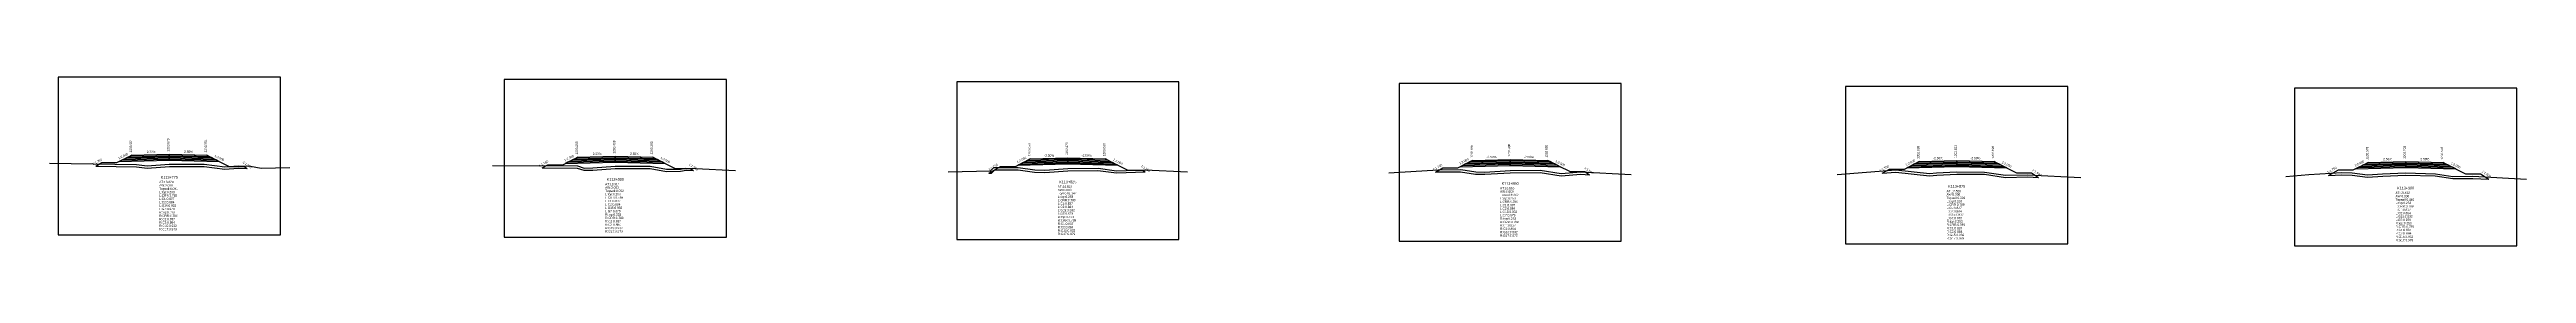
# Model space of a CAD drawing. Extents: x -7 to 78429, y 1189 to 1262.
# Drawn here: x 66767 to 67098.1, y 1191.5 to 1213.9 of the extents above; entities that cross this region are included whole.
import ezdxf
from ezdxf.enums import TextEntityAlignment as Align

# ---------------------------------------------------------------- set-up
doc = ezdxf.new("R2010")
doc.units = 0

msp = doc.modelspace()

# ---------------------------------------------------------------- linework, layer by layer
at = {"layer": 'A4_BORDER', "color": 7}
for points in [[(66768.148, 1192.929), (66797.848, 1192.929), (66797.848, 1213.929), (66768.148, 1213.929), (66768.148, 1192.929)], [(66827.767, 1192.64), (66857.467, 1192.64), (66857.467, 1213.64), (66827.767, 1213.64), (66827.767, 1192.64)], [(66888.264, 1192.309), (66917.964, 1192.309), (66917.964, 1213.309), (66888.264, 1213.309), (66888.264, 1192.309)], [(66947.395, 1192.096), (66977.095, 1192.096), (66977.095, 1213.096), (66947.395, 1213.096), (66947.395, 1192.096)], [(67007.088, 1191.717), (67036.788, 1191.717), (67036.788, 1212.717), (67007.088, 1212.717), (67007.088, 1191.717)], [(67067.109, 1191.482), (67096.809, 1191.482), (67096.809, 1212.482), (67067.109, 1212.482), (67067.109, 1191.482)]]:
    msp.add_lwpolyline(points, dxfattribs=at)
at = {"layer": 'CLEAR_GROUND', "color": 8}
for points in [[(66773.155, 1202.073), (66778.603, 1201.99), (66780.028, 1201.812), (66783.011, 1202.06), (66787.657, 1202.032), (66790.419, 1201.684), (66792.212, 1201.813), (66793.41, 1201.779)], [(66832.855, 1201.848), (66837.535, 1201.825), (66838.412, 1201.537), (66839.634, 1201.551), (66842.617, 1201.78), (66847.273, 1201.769), (66849.448, 1201.373), (66851.346, 1201.396), (66852.074, 1201.535), (66853.056, 1201.49)], [(66892.555, 1201.159), (66892.898, 1201.167), (66893.338, 1201.616), (66896.456, 1201.588), (66898.664, 1201.276), (66900.043, 1201.23), (66903.12, 1201.455), (66907.145, 1201.495), (66909.625, 1201.176), (66913.456, 1201.314), (66913.469, 1201.313)], [(66952.255, 1201.289), (66952.632, 1201.312), (66955.608, 1201.321), (66957.61, 1201.033), (66958.844, 1201.001), (66962.239, 1201.201), (66966.242, 1201.234), (66969.074, 1200.806), (66971.698, 1201.007), (66972.858, 1200.946)], [(67011.955, 1201.136), (67013.818, 1201.286), (67018.292, 1200.796), (67019.272, 1200.897), (67021.934, 1201.018), (67025.652, 1201.005), (67028.465, 1200.582), (67031.431, 1200.646), (67032.885, 1200.567)], [(67071.655, 1200.833), (67073.412, 1200.933), (67074.786, 1200.894), (67076.855, 1200.614), (67078.885, 1200.749), (67081.947, 1200.879), (67085.916, 1200.782), (67088.253, 1200.418), (67090.939, 1200.451), (67093.078, 1200.332)]]:
    msp.add_lwpolyline(points, dxfattribs=at)
at = {"layer": 'DESIGN_ROAD_TRIMMED', "color": 1}
for points in [[(66773.155, 1202.073), (66773.998, 1202.554), (66775.998, 1202.554), (66777.998, 1203.554), (66777.998, 1203.554), (66777.892, 1203.501), (66777.892, 1203.501), (66777.577, 1203.343), (66777.577, 1203.343), (66777.261, 1203.186), (66777.261, 1203.186), (66776.945, 1203.028), (66776.945, 1203.028), (66776.629, 1202.87), (66776.629, 1202.87), (66776.313, 1202.712), (66782.998, 1202.879), (66782.998, 1203.029), (66782.998, 1203.029), (66782.998, 1203.179), (66782.998, 1203.179), (66782.998, 1203.329), (66782.998, 1203.329), (66782.998, 1203.479), (66782.998, 1203.479), (66782.998, 1203.629), (66782.998, 1203.629), (66782.998, 1203.679), (66782.998, 1203.679), (66782.998, 1203.679), (66782.998, 1203.679), (66782.998, 1203.679), (66782.998, 1203.629), (66782.998, 1203.629), (66782.998, 1203.479), (66782.998, 1203.479), (66782.998, 1203.329), (66782.998, 1203.329), (66782.998, 1203.179), (66782.998, 1203.179), (66782.998, 1203.029), (66782.998, 1203.029), (66782.998, 1202.879), (66789.682, 1202.712), (66789.366, 1202.87), (66789.366, 1202.87), (66789.05, 1203.028), (66789.05, 1203.028), (66788.734, 1203.186), (66788.734, 1203.186), (66788.419, 1203.343), (66788.419, 1203.343), (66788.103, 1203.501), (66788.103, 1203.501), (66787.998, 1203.554), (66787.998, 1203.554), (66790.998, 1202.054), (66792.998, 1202.054), (66793.41, 1201.779)], [(66832.855, 1201.848), (66833.617, 1202.283), (66835.617, 1202.283), (66837.617, 1203.283), (66837.617, 1203.283), (66837.511, 1203.23), (66837.511, 1203.23), (66837.196, 1203.072), (66837.196, 1203.072), (66836.88, 1202.915), (66836.88, 1202.915), (66836.564, 1202.757), (66836.564, 1202.757), (66836.248, 1202.599), (66836.248, 1202.599), (66835.932, 1202.441), (66842.617, 1202.608), (66842.617, 1202.758), (66842.617, 1202.758), (66842.617, 1202.908), (66842.617, 1202.908), (66842.617, 1203.058), (66842.617, 1203.058), (66842.617, 1203.208), (66842.617, 1203.208), (66842.617, 1203.358), (66842.617, 1203.358), (66842.617, 1203.408), (66842.617, 1203.408), (66842.617, 1203.408), (66842.617, 1203.408), (66842.617, 1203.408), (66842.617, 1203.358), (66842.617, 1203.358), (66842.617, 1203.208), (66842.617, 1203.208), (66842.617, 1203.058), (66842.617, 1203.058), (66842.617, 1202.908), (66842.617, 1202.908), (66842.617, 1202.758), (66842.617, 1202.758), (66842.617, 1202.608), (66849.301, 1202.441), (66848.985, 1202.599), (66848.985, 1202.599), (66848.669, 1202.757), (66848.669, 1202.757), (66848.354, 1202.915), (66848.354, 1202.915), (66848.038, 1203.072), (66848.038, 1203.072), (66847.722, 1203.23), (66847.722, 1203.23), (66847.617, 1203.283), (66847.617, 1203.283), (66850.617, 1201.783), (66852.617, 1201.783), (66853.056, 1201.49)], [(66892.555, 1201.159), (66894.114, 1202.05), (66896.114, 1202.05), (66898.114, 1203.05), (66898.114, 1203.05), (66898.008, 1202.997), (66898.008, 1202.997), (66897.693, 1202.839), (66897.693, 1202.839), (66897.377, 1202.682), (66897.377, 1202.682), (66897.061, 1202.524), (66897.061, 1202.524), (66896.745, 1202.366), (66896.745, 1202.366), (66896.429, 1202.208), (66903.114, 1202.375), (66903.114, 1202.525), (66903.114, 1202.525), (66903.114, 1202.675), (66903.114, 1202.675), (66903.114, 1202.825), (66903.114, 1202.825), (66903.114, 1202.975), (66903.114, 1202.975), (66903.114, 1203.125), (66903.114, 1203.125), (66903.114, 1203.175), (66903.114, 1203.175), (66903.114, 1203.175), (66903.114, 1203.175), (66903.114, 1203.175), (66903.114, 1203.125), (66903.114, 1203.125), (66903.114, 1202.975), (66903.114, 1202.975), (66903.114, 1202.825), (66903.114, 1202.825), (66903.114, 1202.675), (66903.114, 1202.675), (66903.114, 1202.525), (66903.114, 1202.525), (66903.114, 1202.375), (66909.798, 1202.208), (66909.482, 1202.366), (66909.482, 1202.366), (66909.166, 1202.524), (66909.166, 1202.524), (66908.85, 1202.682), (66908.85, 1202.682), (66908.535, 1202.839), (66908.535, 1202.839), (66908.219, 1202.997), (66908.219, 1202.997), (66908.114, 1203.05), (66908.114, 1203.05), (66911.114, 1201.55), (66913.114, 1201.55), (66913.469, 1201.313)], [(66952.255, 1201.289), (66953.245, 1201.855), (66955.245, 1201.855), (66957.245, 1202.855), (66957.245, 1202.855), (66957.14, 1202.802), (66957.14, 1202.802), (66956.824, 1202.644), (66956.824, 1202.644), (66956.509, 1202.487), (66956.509, 1202.487), (66956.193, 1202.329), (66956.193, 1202.329), (66955.877, 1202.171), (66955.877, 1202.171), (66955.561, 1202.013), (66962.245, 1202.18), (66962.245, 1202.33), (66962.245, 1202.33), (66962.245, 1202.48), (66962.245, 1202.48), (66962.245, 1202.63), (66962.245, 1202.63), (66962.245, 1202.78), (66962.245, 1202.78), (66962.245, 1202.93), (66962.245, 1202.93), (66962.245, 1202.98), (66962.245, 1202.98), (66962.245, 1202.98), (66962.245, 1202.98), (66962.245, 1202.98), (66962.245, 1202.93), (66962.245, 1202.93), (66962.245, 1202.78), (66962.245, 1202.78), (66962.245, 1202.63), (66962.245, 1202.63), (66962.245, 1202.48), (66962.245, 1202.48), (66962.245, 1202.33), (66962.245, 1202.33), (66962.245, 1202.18), (66968.93, 1202.013), (66968.614, 1202.171), (66968.614, 1202.171), (66968.298, 1202.329), (66968.298, 1202.329), (66967.982, 1202.487), (66967.982, 1202.487), (66967.666, 1202.644), (66967.666, 1202.644), (66967.351, 1202.802), (66967.351, 1202.802), (66967.245, 1202.855), (66967.245, 1202.855), (66970.245, 1201.355), (66972.245, 1201.355), (66972.858, 1200.946)], [(67011.955, 1201.136), (67012.938, 1201.698), (67014.938, 1201.698), (67016.938, 1202.698), (67016.938, 1202.698), (67016.833, 1202.645), (67016.833, 1202.645), (67016.517, 1202.487), (67016.517, 1202.487), (67016.201, 1202.33), (67016.201, 1202.33), (67015.886, 1202.172), (67015.886, 1202.172), (67015.57, 1202.014), (67015.57, 1202.014), (67015.254, 1201.856), (67021.938, 1202.023), (67021.938, 1202.173), (67021.938, 1202.173), (67021.938, 1202.323), (67021.938, 1202.323), (67021.938, 1202.473), (67021.938, 1202.473), (67021.938, 1202.623), (67021.938, 1202.623), (67021.938, 1202.773), (67021.938, 1202.773), (67021.938, 1202.823), (67021.938, 1202.823), (67021.938, 1202.823), (67021.938, 1202.823), (67021.938, 1202.823), (67021.938, 1202.773), (67021.938, 1202.773), (67021.938, 1202.623), (67021.938, 1202.623), (67021.938, 1202.473), (67021.938, 1202.473), (67021.938, 1202.323), (67021.938, 1202.323), (67021.938, 1202.173), (67021.938, 1202.173), (67021.938, 1202.023), (67028.623, 1201.856), (67028.307, 1202.014), (67028.307, 1202.014), (67027.991, 1202.172), (67027.991, 1202.172), (67027.675, 1202.33), (67027.675, 1202.33), (67027.359, 1202.487), (67027.359, 1202.487), (67027.044, 1202.645), (67027.044, 1202.645), (67026.938, 1202.698), (67026.938, 1202.698), (67029.938, 1201.198), (67031.938, 1201.198), (67032.885, 1200.567)], [(67071.655, 1200.833), (67072.959, 1201.578), (67074.959, 1201.578), (67076.959, 1202.578), (67076.959, 1202.578), (67076.853, 1202.525), (67076.853, 1202.525), (67076.538, 1202.367), (67076.538, 1202.367), (67076.222, 1202.21), (67076.222, 1202.21), (67075.906, 1202.052), (67075.906, 1202.052), (67075.59, 1201.894), (67075.59, 1201.894), (67075.274, 1201.736), (67081.959, 1201.903), (67081.959, 1202.053), (67081.959, 1202.053), (67081.959, 1202.203), (67081.959, 1202.203), (67081.959, 1202.353), (67081.959, 1202.353), (67081.959, 1202.503), (67081.959, 1202.503), (67081.959, 1202.653), (67081.959, 1202.653), (67081.959, 1202.703), (67081.959, 1202.703), (67081.959, 1202.703), (67081.959, 1202.703), (67081.959, 1202.703), (67081.959, 1202.653), (67081.959, 1202.653), (67081.959, 1202.503), (67081.959, 1202.503), (67081.959, 1202.353), (67081.959, 1202.353), (67081.959, 1202.203), (67081.959, 1202.203), (67081.959, 1202.053), (67081.959, 1202.053), (67081.959, 1201.903), (67088.643, 1201.736), (67088.327, 1201.894), (67088.327, 1201.894), (67088.011, 1202.052), (67088.011, 1202.052), (67087.696, 1202.21), (67087.696, 1202.21), (67087.38, 1202.367), (67087.38, 1202.367), (67087.064, 1202.525), (67087.064, 1202.525), (67086.959, 1202.578), (67086.959, 1202.578), (67089.959, 1201.078), (67091.959, 1201.078), (67093.078, 1200.332)]]:
    msp.add_lwpolyline(points, dxfattribs=at)
at = {"layer": 'FINISHED_ROAD', "color": 2}
for points in [[(66773.998, 1202.554), (66775.998, 1202.554), (66777.998, 1203.554), (66777.998, 1203.554), (66782.998, 1203.679), (66787.998, 1203.554), (66787.998, 1203.554), (66790.998, 1202.054), (66792.998, 1202.054)], [(66833.617, 1202.283), (66835.617, 1202.283), (66837.617, 1203.283), (66837.617, 1203.283), (66842.617, 1203.408), (66847.617, 1203.283), (66847.617, 1203.283), (66850.617, 1201.783), (66852.617, 1201.783)], [(66894.114, 1202.05), (66896.114, 1202.05), (66898.114, 1203.05), (66898.114, 1203.05), (66903.114, 1203.175), (66908.114, 1203.05), (66908.114, 1203.05), (66911.114, 1201.55), (66913.114, 1201.55)], [(66953.245, 1201.855), (66955.245, 1201.855), (66957.245, 1202.855), (66957.245, 1202.855), (66962.245, 1202.98), (66967.245, 1202.855), (66967.245, 1202.855), (66970.245, 1201.355), (66972.245, 1201.355)], [(67012.938, 1201.698), (67014.938, 1201.698), (67016.938, 1202.698), (67016.938, 1202.698), (67021.938, 1202.823), (67026.938, 1202.698), (67026.938, 1202.698), (67029.938, 1201.198), (67031.938, 1201.198)], [(67072.959, 1201.578), (67074.959, 1201.578), (67076.959, 1202.578), (67076.959, 1202.578), (67081.959, 1202.703), (67086.959, 1202.578), (67086.959, 1202.578), (67089.959, 1201.078), (67091.959, 1201.078)]]:
    msp.add_lwpolyline(points, dxfattribs=at)
at = {"layer": 'LAYER_0', "color": 4}
for points in [[(66777.998, 1203.554), (66777.892, 1203.501), (66782.998, 1203.629), (66782.998, 1203.679)], [(66837.617, 1203.283), (66837.511, 1203.23), (66842.617, 1203.358), (66842.617, 1203.408)], [(66898.114, 1203.05), (66898.008, 1202.997), (66903.114, 1203.125), (66903.114, 1203.175)], [(66957.245, 1202.855), (66957.14, 1202.802), (66962.245, 1202.93), (66962.245, 1202.98)], [(67016.938, 1202.698), (67016.833, 1202.645), (67021.938, 1202.773), (67021.938, 1202.823)], [(67076.959, 1202.578), (67076.853, 1202.525), (67081.959, 1202.653), (67081.959, 1202.703)]]:
    msp.add_lwpolyline(points, dxfattribs=at)
at = {"layer": 'LAYER_1', "color": 4}
for points in [[(66777.892, 1203.501), (66777.577, 1203.343), (66782.998, 1203.479), (66782.998, 1203.629)], [(66837.511, 1203.23), (66837.196, 1203.072), (66842.617, 1203.208), (66842.617, 1203.358)], [(66898.008, 1202.997), (66897.693, 1202.839), (66903.114, 1202.975), (66903.114, 1203.125)], [(66957.14, 1202.802), (66956.824, 1202.644), (66962.245, 1202.78), (66962.245, 1202.93)], [(67016.833, 1202.645), (67016.517, 1202.487), (67021.938, 1202.623), (67021.938, 1202.773)], [(67076.853, 1202.525), (67076.538, 1202.367), (67081.959, 1202.503), (67081.959, 1202.653)]]:
    msp.add_lwpolyline(points, dxfattribs=at)
at = {"layer": 'LAYER_10', "color": 6}
for points in [[(66789.05, 1203.028), (66789.366, 1202.87), (66782.998, 1203.029), (66782.998, 1203.179)], [(66848.669, 1202.757), (66848.985, 1202.599), (66842.617, 1202.758), (66842.617, 1202.908)], [(66909.166, 1202.524), (66909.482, 1202.366), (66903.114, 1202.525), (66903.114, 1202.675)], [(66968.298, 1202.329), (66968.614, 1202.171), (66962.245, 1202.33), (66962.245, 1202.48)], [(67027.991, 1202.172), (67028.307, 1202.014), (67021.938, 1202.173), (67021.938, 1202.323)], [(67088.011, 1202.052), (67088.327, 1201.894), (67081.959, 1202.053), (67081.959, 1202.203)]]:
    msp.add_lwpolyline(points, dxfattribs=at)
at = {"layer": 'LAYER_11', "color": 6}
for points in [[(66789.366, 1202.87), (66789.682, 1202.712), (66782.998, 1202.879), (66782.998, 1203.029)], [(66848.985, 1202.599), (66849.301, 1202.441), (66842.617, 1202.608), (66842.617, 1202.758)], [(66909.482, 1202.366), (66909.798, 1202.208), (66903.114, 1202.375), (66903.114, 1202.525)], [(66968.614, 1202.171), (66968.93, 1202.013), (66962.245, 1202.18), (66962.245, 1202.33)], [(67028.307, 1202.014), (67028.623, 1201.856), (67021.938, 1202.023), (67021.938, 1202.173)], [(67088.327, 1201.894), (67088.643, 1201.736), (67081.959, 1201.903), (67081.959, 1202.053)]]:
    msp.add_lwpolyline(points, dxfattribs=at)
at = {"layer": 'LAYER_2', "color": 4}
for points in [[(66777.577, 1203.343), (66777.261, 1203.186), (66782.998, 1203.329), (66782.998, 1203.479)], [(66837.196, 1203.072), (66836.88, 1202.915), (66842.617, 1203.058), (66842.617, 1203.208)], [(66897.693, 1202.839), (66897.377, 1202.682), (66903.114, 1202.825), (66903.114, 1202.975)], [(66956.824, 1202.644), (66956.509, 1202.487), (66962.245, 1202.63), (66962.245, 1202.78)], [(67016.517, 1202.487), (67016.201, 1202.33), (67021.938, 1202.473), (67021.938, 1202.623)], [(67076.538, 1202.367), (67076.222, 1202.21), (67081.959, 1202.353), (67081.959, 1202.503)]]:
    msp.add_lwpolyline(points, dxfattribs=at)
at = {"layer": 'LAYER_3', "color": 4}
for points in [[(66777.261, 1203.186), (66776.945, 1203.028), (66782.998, 1203.179), (66782.998, 1203.329)], [(66836.88, 1202.915), (66836.564, 1202.757), (66842.617, 1202.908), (66842.617, 1203.058)], [(66897.377, 1202.682), (66897.061, 1202.524), (66903.114, 1202.675), (66903.114, 1202.825)], [(66956.509, 1202.487), (66956.193, 1202.329), (66962.245, 1202.48), (66962.245, 1202.63)], [(67016.201, 1202.33), (67015.886, 1202.172), (67021.938, 1202.323), (67021.938, 1202.473)], [(67076.222, 1202.21), (67075.906, 1202.052), (67081.959, 1202.203), (67081.959, 1202.353)]]:
    msp.add_lwpolyline(points, dxfattribs=at)
at = {"layer": 'LAYER_4', "color": 4}
for points in [[(66776.945, 1203.028), (66776.629, 1202.87), (66782.998, 1203.029), (66782.998, 1203.179)], [(66836.564, 1202.757), (66836.248, 1202.599), (66842.617, 1202.758), (66842.617, 1202.908)], [(66897.061, 1202.524), (66896.745, 1202.366), (66903.114, 1202.525), (66903.114, 1202.675)], [(66956.193, 1202.329), (66955.877, 1202.171), (66962.245, 1202.33), (66962.245, 1202.48)], [(67015.886, 1202.172), (67015.57, 1202.014), (67021.938, 1202.173), (67021.938, 1202.323)], [(67075.906, 1202.052), (67075.59, 1201.894), (67081.959, 1202.053), (67081.959, 1202.203)]]:
    msp.add_lwpolyline(points, dxfattribs=at)
at = {"layer": 'LAYER_5', "color": 4}
for points in [[(66776.629, 1202.87), (66776.313, 1202.712), (66782.998, 1202.879), (66782.998, 1203.029)], [(66836.248, 1202.599), (66835.932, 1202.441), (66842.617, 1202.608), (66842.617, 1202.758)], [(66896.745, 1202.366), (66896.429, 1202.208), (66903.114, 1202.375), (66903.114, 1202.525)], [(66955.877, 1202.171), (66955.561, 1202.013), (66962.245, 1202.18), (66962.245, 1202.33)], [(67015.57, 1202.014), (67015.254, 1201.856), (67021.938, 1202.023), (67021.938, 1202.173)], [(67075.59, 1201.894), (67075.274, 1201.736), (67081.959, 1201.903), (67081.959, 1202.053)]]:
    msp.add_lwpolyline(points, dxfattribs=at)
at = {"layer": 'LAYER_6', "color": 6}
for points in [[(66787.998, 1203.554), (66788.103, 1203.501), (66782.998, 1203.629), (66782.998, 1203.679)], [(66847.617, 1203.283), (66847.722, 1203.23), (66842.617, 1203.358), (66842.617, 1203.408)], [(66908.114, 1203.05), (66908.219, 1202.997), (66903.114, 1203.125), (66903.114, 1203.175)], [(66967.245, 1202.855), (66967.351, 1202.802), (66962.245, 1202.93), (66962.245, 1202.98)], [(67026.938, 1202.698), (67027.044, 1202.645), (67021.938, 1202.773), (67021.938, 1202.823)], [(67086.959, 1202.578), (67087.064, 1202.525), (67081.959, 1202.653), (67081.959, 1202.703)]]:
    msp.add_lwpolyline(points, dxfattribs=at)
at = {"layer": 'LAYER_7', "color": 6}
for points in [[(66788.103, 1203.501), (66788.419, 1203.343), (66782.998, 1203.479), (66782.998, 1203.629)], [(66847.722, 1203.23), (66848.038, 1203.072), (66842.617, 1203.208), (66842.617, 1203.358)], [(66908.219, 1202.997), (66908.535, 1202.839), (66903.114, 1202.975), (66903.114, 1203.125)], [(66967.351, 1202.802), (66967.666, 1202.644), (66962.245, 1202.78), (66962.245, 1202.93)], [(67027.044, 1202.645), (67027.359, 1202.487), (67021.938, 1202.623), (67021.938, 1202.773)], [(67087.064, 1202.525), (67087.38, 1202.367), (67081.959, 1202.503), (67081.959, 1202.653)]]:
    msp.add_lwpolyline(points, dxfattribs=at)
at = {"layer": 'LAYER_8', "color": 6}
for points in [[(66788.419, 1203.343), (66788.734, 1203.186), (66782.998, 1203.329), (66782.998, 1203.479)], [(66848.038, 1203.072), (66848.354, 1202.915), (66842.617, 1203.058), (66842.617, 1203.208)], [(66908.535, 1202.839), (66908.85, 1202.682), (66903.114, 1202.825), (66903.114, 1202.975)], [(66967.666, 1202.644), (66967.982, 1202.487), (66962.245, 1202.63), (66962.245, 1202.78)], [(67027.359, 1202.487), (67027.675, 1202.33), (67021.938, 1202.473), (67021.938, 1202.623)], [(67087.38, 1202.367), (67087.696, 1202.21), (67081.959, 1202.353), (67081.959, 1202.503)]]:
    msp.add_lwpolyline(points, dxfattribs=at)
at = {"layer": 'LAYER_9', "color": 6}
for points in [[(66788.734, 1203.186), (66789.05, 1203.028), (66782.998, 1203.179), (66782.998, 1203.329)], [(66848.354, 1202.915), (66848.669, 1202.757), (66842.617, 1202.908), (66842.617, 1203.058)], [(66908.85, 1202.682), (66909.166, 1202.524), (66903.114, 1202.675), (66903.114, 1202.825)], [(66967.982, 1202.487), (66968.298, 1202.329), (66962.245, 1202.48), (66962.245, 1202.63)], [(67027.675, 1202.33), (67027.991, 1202.172), (67021.938, 1202.323), (67021.938, 1202.473)], [(67087.696, 1202.21), (67088.011, 1202.052), (67081.959, 1202.203), (67081.959, 1202.353)]]:
    msp.add_lwpolyline(points, dxfattribs=at)
at = {"layer": 'NATURAL_GROUND', "color": 3}
for points in [[(66766.986, 1202.466), (66778.624, 1202.29), (66780.035, 1202.113), (66783, 1202.36), (66787.677, 1202.332), (66790.427, 1201.985), (66792.206, 1202.113), (66793.835, 1202.067), (66795.295, 1201.838), (66799.116, 1201.89)], [(66826.217, 1202.18), (66837.584, 1202.125), (66838.459, 1201.838), (66839.621, 1201.851), (66842.606, 1202.08), (66847.301, 1202.069), (66849.474, 1201.674), (66851.316, 1201.696), (66852.053, 1201.836), (66853.364, 1201.776), (66858.668, 1201.52)], [(66887.105, 1201.341), (66892.77, 1201.464), (66893.213, 1201.917), (66896.479, 1201.887), (66898.69, 1201.575), (66900.037, 1201.531), (66903.108, 1201.755), (66907.163, 1201.795), (66909.639, 1201.476), (66913.459, 1201.614), (66919.11, 1201.324)], [(66946.024, 1201.211), (66952.622, 1201.612), (66955.629, 1201.621), (66957.635, 1201.333), (66958.839, 1201.301), (66962.229, 1201.501), (66966.263, 1201.534), (66969.085, 1201.108), (66971.694, 1201.307), (66978.399, 1200.959)], [(67005.98, 1200.956), (67013.822, 1201.588), (67018.293, 1201.098), (67019.25, 1201.196), (67021.927, 1201.318), (67025.675, 1201.305), (67028.484, 1200.883), (67031.436, 1200.946), (67038.554, 1200.56)], [(67065.924, 1200.711), (67069.011, 1200.984), (67073.408, 1201.233), (67074.811, 1201.193), (67076.866, 1200.916), (67078.869, 1201.049), (67081.945, 1201.179), (67085.943, 1201.082), (67088.275, 1200.718), (67090.946, 1200.751), (67098.105, 1200.353)]]:
    msp.add_lwpolyline(points, dxfattribs=at)
at = {"layer": 'STRUCTURE_LEFT', "color": 4}
for points in [[(66777.998, 1203.554), (66777.892, 1203.501), (66777.892, 1203.501), (66777.577, 1203.343), (66777.577, 1203.343), (66777.261, 1203.186), (66777.261, 1203.186), (66776.945, 1203.028), (66776.945, 1203.028), (66776.629, 1202.87), (66776.629, 1202.87), (66776.313, 1202.712), (66782.998, 1202.879), (66782.998, 1203.029), (66782.998, 1203.029), (66782.998, 1203.179), (66782.998, 1203.179), (66782.998, 1203.329), (66782.998, 1203.329), (66782.998, 1203.479), (66782.998, 1203.479), (66782.998, 1203.629), (66782.998, 1203.629), (66782.998, 1203.679), (66782.998, 1203.679)], [(66837.617, 1203.283), (66837.511, 1203.23), (66837.511, 1203.23), (66837.196, 1203.072), (66837.196, 1203.072), (66836.88, 1202.915), (66836.88, 1202.915), (66836.564, 1202.757), (66836.564, 1202.757), (66836.248, 1202.599), (66836.248, 1202.599), (66835.932, 1202.441), (66842.617, 1202.608), (66842.617, 1202.758), (66842.617, 1202.758), (66842.617, 1202.908), (66842.617, 1202.908), (66842.617, 1203.058), (66842.617, 1203.058), (66842.617, 1203.208), (66842.617, 1203.208), (66842.617, 1203.358), (66842.617, 1203.358), (66842.617, 1203.408), (66842.617, 1203.408)], [(66898.114, 1203.05), (66898.008, 1202.997), (66898.008, 1202.997), (66897.693, 1202.839), (66897.693, 1202.839), (66897.377, 1202.682), (66897.377, 1202.682), (66897.061, 1202.524), (66897.061, 1202.524), (66896.745, 1202.366), (66896.745, 1202.366), (66896.429, 1202.208), (66903.114, 1202.375), (66903.114, 1202.525), (66903.114, 1202.525), (66903.114, 1202.675), (66903.114, 1202.675), (66903.114, 1202.825), (66903.114, 1202.825), (66903.114, 1202.975), (66903.114, 1202.975), (66903.114, 1203.125), (66903.114, 1203.125), (66903.114, 1203.175), (66903.114, 1203.175)], [(66957.245, 1202.855), (66957.14, 1202.802), (66957.14, 1202.802), (66956.824, 1202.644), (66956.824, 1202.644), (66956.509, 1202.487), (66956.509, 1202.487), (66956.193, 1202.329), (66956.193, 1202.329), (66955.877, 1202.171), (66955.877, 1202.171), (66955.561, 1202.013), (66962.245, 1202.18), (66962.245, 1202.33), (66962.245, 1202.33), (66962.245, 1202.48), (66962.245, 1202.48), (66962.245, 1202.63), (66962.245, 1202.63), (66962.245, 1202.78), (66962.245, 1202.78), (66962.245, 1202.93), (66962.245, 1202.93), (66962.245, 1202.98), (66962.245, 1202.98)], [(67016.938, 1202.698), (67016.833, 1202.645), (67016.833, 1202.645), (67016.517, 1202.487), (67016.517, 1202.487), (67016.201, 1202.33), (67016.201, 1202.33), (67015.886, 1202.172), (67015.886, 1202.172), (67015.57, 1202.014), (67015.57, 1202.014), (67015.254, 1201.856), (67021.938, 1202.023), (67021.938, 1202.173), (67021.938, 1202.173), (67021.938, 1202.323), (67021.938, 1202.323), (67021.938, 1202.473), (67021.938, 1202.473), (67021.938, 1202.623), (67021.938, 1202.623), (67021.938, 1202.773), (67021.938, 1202.773), (67021.938, 1202.823), (67021.938, 1202.823)], [(67076.959, 1202.578), (67076.853, 1202.525), (67076.853, 1202.525), (67076.538, 1202.367), (67076.538, 1202.367), (67076.222, 1202.21), (67076.222, 1202.21), (67075.906, 1202.052), (67075.906, 1202.052), (67075.59, 1201.894), (67075.59, 1201.894), (67075.274, 1201.736), (67081.959, 1201.903), (67081.959, 1202.053), (67081.959, 1202.053), (67081.959, 1202.203), (67081.959, 1202.203), (67081.959, 1202.353), (67081.959, 1202.353), (67081.959, 1202.503), (67081.959, 1202.503), (67081.959, 1202.653), (67081.959, 1202.653), (67081.959, 1202.703), (67081.959, 1202.703)]]:
    msp.add_lwpolyline(points, dxfattribs=at)
at = {"layer": 'STRUCTURE_RIGHT', "color": 6}
for points in [[(66782.998, 1203.679), (66782.998, 1203.679), (66782.998, 1203.629), (66782.998, 1203.629), (66782.998, 1203.479), (66782.998, 1203.479), (66782.998, 1203.329), (66782.998, 1203.329), (66782.998, 1203.179), (66782.998, 1203.179), (66782.998, 1203.029), (66782.998, 1203.029), (66782.998, 1202.879), (66789.682, 1202.712), (66789.366, 1202.87), (66789.366, 1202.87), (66789.05, 1203.028), (66789.05, 1203.028), (66788.734, 1203.186), (66788.734, 1203.186), (66788.419, 1203.343), (66788.419, 1203.343), (66788.103, 1203.501), (66788.103, 1203.501), (66787.998, 1203.554)], [(66842.617, 1203.408), (66842.617, 1203.408), (66842.617, 1203.358), (66842.617, 1203.358), (66842.617, 1203.208), (66842.617, 1203.208), (66842.617, 1203.058), (66842.617, 1203.058), (66842.617, 1202.908), (66842.617, 1202.908), (66842.617, 1202.758), (66842.617, 1202.758), (66842.617, 1202.608), (66849.301, 1202.441), (66848.985, 1202.599), (66848.985, 1202.599), (66848.669, 1202.757), (66848.669, 1202.757), (66848.354, 1202.915), (66848.354, 1202.915), (66848.038, 1203.072), (66848.038, 1203.072), (66847.722, 1203.23), (66847.722, 1203.23), (66847.617, 1203.283)], [(66903.114, 1203.175), (66903.114, 1203.175), (66903.114, 1203.125), (66903.114, 1203.125), (66903.114, 1202.975), (66903.114, 1202.975), (66903.114, 1202.825), (66903.114, 1202.825), (66903.114, 1202.675), (66903.114, 1202.675), (66903.114, 1202.525), (66903.114, 1202.525), (66903.114, 1202.375), (66909.798, 1202.208), (66909.482, 1202.366), (66909.482, 1202.366), (66909.166, 1202.524), (66909.166, 1202.524), (66908.85, 1202.682), (66908.85, 1202.682), (66908.535, 1202.839), (66908.535, 1202.839), (66908.219, 1202.997), (66908.219, 1202.997), (66908.114, 1203.05)], [(66962.245, 1202.98), (66962.245, 1202.98), (66962.245, 1202.93), (66962.245, 1202.93), (66962.245, 1202.78), (66962.245, 1202.78), (66962.245, 1202.63), (66962.245, 1202.63), (66962.245, 1202.48), (66962.245, 1202.48), (66962.245, 1202.33), (66962.245, 1202.33), (66962.245, 1202.18), (66968.93, 1202.013), (66968.614, 1202.171), (66968.614, 1202.171), (66968.298, 1202.329), (66968.298, 1202.329), (66967.982, 1202.487), (66967.982, 1202.487), (66967.666, 1202.644), (66967.666, 1202.644), (66967.351, 1202.802), (66967.351, 1202.802), (66967.245, 1202.855)], [(67021.938, 1202.823), (67021.938, 1202.823), (67021.938, 1202.773), (67021.938, 1202.773), (67021.938, 1202.623), (67021.938, 1202.623), (67021.938, 1202.473), (67021.938, 1202.473), (67021.938, 1202.323), (67021.938, 1202.323), (67021.938, 1202.173), (67021.938, 1202.173), (67021.938, 1202.023), (67028.623, 1201.856), (67028.307, 1202.014), (67028.307, 1202.014), (67027.991, 1202.172), (67027.991, 1202.172), (67027.675, 1202.33), (67027.675, 1202.33), (67027.359, 1202.487), (67027.359, 1202.487), (67027.044, 1202.645), (67027.044, 1202.645), (67026.938, 1202.698)], [(67081.959, 1202.703), (67081.959, 1202.703), (67081.959, 1202.653), (67081.959, 1202.653), (67081.959, 1202.503), (67081.959, 1202.503), (67081.959, 1202.353), (67081.959, 1202.353), (67081.959, 1202.203), (67081.959, 1202.203), (67081.959, 1202.053), (67081.959, 1202.053), (67081.959, 1201.903), (67088.643, 1201.736), (67088.327, 1201.894), (67088.327, 1201.894), (67088.011, 1202.052), (67088.011, 1202.052), (67087.696, 1202.21), (67087.696, 1202.21), (67087.38, 1202.367), (67087.38, 1202.367), (67087.064, 1202.525), (67087.064, 1202.525), (67086.959, 1202.578)]]:
    msp.add_lwpolyline(points, dxfattribs=at)

# ---------------------------------------------------------------- texts
at = {"layer": 'INFO_TEXT'}
for s, p in [('AT:13.820', (66781.648, 1199.829)), ('AW:0.000', (66781.648, 1199.379)), ('Topsoil:6.091', (66781.648, 1198.929)), ('L:top:0.253', (66781.648, 1198.479)), ('AT:13.914', (66841.267, 1199.54)), ('AW:0.000', (66841.267, 1199.09)), ('Topsoil:6.092', (66841.267, 1198.64)), ('AT:14.928', (66901.764, 1199.209)), ('AW:0.000', (66901.764, 1198.759)), ('AT:16.503', (66960.895, 1198.996)), ('AW:0.000', (66960.895, 1198.546)), ('AT:17.528', (67020.588, 1198.617)), ('AT:19.422', (67080.609, 1198.382)), ('L:CRR:0.789', (66781.648, 1198.029)), ('L:C1:0.837', (66781.648, 1197.579)), ('L:C2:0.884', (66781.648, 1197.129)), ('L:G15:0.932', (66781.648, 1196.679)), ('L:G7:0.979', (66781.648, 1196.229)), ('R:top:0.253', (66781.648, 1195.779)), ('R:CRR:0.789', (66781.648, 1195.329)), ('L:top:0.253', (66841.267, 1198.19)), ('L:CRR:0.789', (66841.267, 1197.74)), ('L:C1:0.837', (66841.267, 1197.29)), ('L:C2:0.884', (66841.267, 1196.84)), ('L:G15:0.932', (66841.267, 1196.39)), ('L:G7:0.979', (66841.267, 1195.94)), ('R:top:0.253', (66841.267, 1195.49)), ('R:CRR:0.789', (66841.267, 1195.04)), ('Topsoil:6.347', (66901.764, 1198.309)), ('L:top:0.253', (66901.764, 1197.859)), ('L:CRR:0.789', (66901.764, 1197.409)), ('L:C1:0.837', (66901.764, 1196.959)), ('L:C2:0.884', (66901.764, 1196.509)), ('L:G15:0.932', (66901.764, 1196.059)), ('L:G7:0.979', (66901.764, 1195.609)), ('R:top:0.253', (66901.764, 1195.159)), ('Topsoil:6.202', (66960.895, 1198.096)), ('L:top:0.253', (66960.895, 1197.646)), ('L:CRR:0.789', (66960.895, 1197.196)), ('L:C1:0.837', (66960.895, 1196.746)), ('L:C2:0.884', (66960.895, 1196.296)), ('L:G15:0.932', (66960.895, 1195.846)), ('L:G7:0.979', (66960.895, 1195.396)), ('AW:0.000', (67020.588, 1198.167)), ('Topsoil:6.301', (67020.588, 1197.717)), ('L:top:0.253', (67020.588, 1197.267)), ('L:CRR:0.789', (67020.588, 1196.817)), ('L:C1:0.837', (67020.588, 1196.367)), ('L:C2:0.884', (67020.588, 1195.917)), ('L:G15:0.932', (67020.588, 1195.467)), ('AW:0.000', (67080.609, 1197.932)), ('Topsoil:6.446', (67080.609, 1197.482)), ('L:top:0.253', (67080.609, 1197.032)), ('L:CRR:0.789', (67080.609, 1196.582)), ('L:C1:0.837', (67080.609, 1196.132)), ('L:C2:0.884', (67080.609, 1195.682)), ('L:G15:0.932', (67080.609, 1195.232)), ('R:C1:0.837', (66781.648, 1194.879)), ('R:C2:0.884', (66781.648, 1194.429)), ('R:G15:0.932', (66781.648, 1193.979)), ('R:G17:0.979', (66781.648, 1193.529)), ('R:C1:0.837', (66841.267, 1194.59)), ('R:C2:0.884', (66841.267, 1194.14)), ('R:G15:0.932', (66841.267, 1193.69)), ('R:G17:0.979', (66841.267, 1193.24)), ('R:CRR:0.789', (66901.764, 1194.709)), ('R:C1:0.837', (66901.764, 1194.259)), ('R:C2:0.884', (66901.764, 1193.809)), ('R:G15:0.932', (66901.764, 1193.359)), ('R:G17:0.979', (66901.764, 1192.909)), ('R:top:0.253', (66960.895, 1194.946)), ('R:CRR:0.789', (66960.895, 1194.496)), ('R:C1:0.837', (66960.895, 1194.046)), ('R:C2:0.884', (66960.895, 1193.596)), ('R:G15:0.932', (66960.895, 1193.146)), ('R:G17:0.979', (66960.895, 1192.696)), ('L:G7:0.979', (67020.588, 1195.017)), ('R:top:0.253', (67020.588, 1194.567)), ('R:CRR:0.789', (67020.588, 1194.117)), ('R:C1:0.837', (67020.588, 1193.667)), ('R:C2:0.884', (67020.588, 1193.217)), ('R:G15:0.932', (67020.588, 1192.767)), ('R:G17:0.979', (67020.588, 1192.317)), ('L:G7:0.979', (67080.609, 1194.782)), ('R:top:0.253', (67080.609, 1194.332)), ('R:CRR:0.789', (67080.609, 1193.882)), ('R:C1:0.837', (67080.609, 1193.432)), ('R:C2:0.884', (67080.609, 1192.982)), ('R:G15:0.932', (67080.609, 1192.532)), ('R:G17:0.979', (67080.609, 1192.082))]:
    msp.add_text(s, height=0.3, dxfattribs=at).set_placement(p)
at = {"layer": 'LEFT_TEXT_H'}
for s, p in [('1203.554', (66777.998, 1203.914)), ('1203.283', (66837.617, 1203.643)), ('1203.050', (66898.114, 1203.41)), ('1202.855', (66957.245, 1203.215)), ('1202.698', (67016.938, 1203.058)), ('1202.578', (67076.959, 1202.938))]:
    msp.add_text(s, height=0.3, rotation=90, dxfattribs=at).set_placement(p)
at = {"layer": 'POINT_TEXT_H'}
for s, p in [('1203.679', (66782.998, 1204.039)), ('1203.408', (66842.617, 1203.768)), ('1203.175', (66903.114, 1203.535)), ('1202.980', (66962.245, 1203.34)), ('1202.823', (67021.938, 1203.183)), ('1202.703', (67081.959, 1203.063))]:
    msp.add_text(s, height=0.3, rotation=90, dxfattribs=at).set_placement(p)
at = {"layer": 'RIGHT_TEXT_H'}
for s, p in [('1203.554', (66787.998, 1203.914)), ('1203.283', (66847.617, 1203.643)), ('1203.050', (66908.114, 1203.41)), ('1202.855', (66967.245, 1203.215)), ('1202.698', (67026.938, 1203.058)), ('1202.578', (67086.959, 1202.938))]:
    msp.add_text(s, height=0.3, rotation=90, dxfattribs=at).set_placement(p)
at = {"layer": 'SLOPE_left'}
for s, rotation, p in [('1:1.750', 29.745, (66773.487, 1202.47)), ('1:2.000', 26.565, (66776.917, 1203.215)), ('1:1.750', 29.745, (66833.147, 1202.222)), ('1:2.000', 26.565, (66836.536, 1202.944)), ('1:1.750', 29.745, (66893.245, 1201.761)), ('1:2.000', 26.565, (66897.033, 1202.711)), ('1:1.750', 29.745, (66952.661, 1201.728)), ('1:2.000', 26.565, (66956.165, 1202.516)), ('1:1.750', 29.745, (67012.357, 1201.573)), ('1:2.000', 26.565, (67015.858, 1202.359)), ('1:1.750', 29.745, (67072.218, 1201.362)), ('1:2.000', 26.565, (67075.878, 1202.239))]:
    msp.add_text(s, height=0.3, rotation=rotation, dxfattribs=at).set_placement(p, align=Align.BOTTOM_CENTER)
at = {"layer": 'SLOPE_right'}
for s, rotation, p in [('1:2.000', -26.565, (66789.578, 1202.965)), ('1:1.500', -33.69, (66793.304, 1202.066)), ('1:2.000', -26.565, (66849.197, 1202.694)), ('1:1.500', -33.69, (66852.936, 1201.786)), ('1:2.000', -26.565, (66909.694, 1202.461)), ('1:1.500', -33.69, (66913.391, 1201.581)), ('1:2.000', -26.565, (66968.826, 1202.266)), ('1:2.000', -26.565, (67028.519, 1202.109)), ('1:2.000', -26.565, (67088.539, 1201.989)), ('1:1.500', -33.69, (66972.652, 1201.3)), ('1:1.500', -33.69, (67032.511, 1201.032)), ('1:1.500', -33.69, (67092.618, 1200.855))]:
    msp.add_text(s, height=0.3, rotation=rotation, dxfattribs=at).set_placement(p, align=Align.BOTTOM_CENTER)
at = {"layer": 'SLOPE_TEXT'}
for p in [(66780.498, 1203.857), (66785.498, 1203.857), (66840.117, 1203.585), (66845.117, 1203.585), (66900.614, 1203.352), (66905.614, 1203.352), (66959.745, 1203.158), (66964.745, 1203.158), (67019.438, 1203.001), (67024.438, 1203.001), (67079.459, 1202.88), (67084.459, 1202.88)]:
    msp.add_text('-2.50%', height=0.3, dxfattribs=at).set_placement(p, align=Align.CENTER)
at = {"layer": 'STATION_TITLE'}
for s, p in [('K113+775', (66782.998, 1200.429)), ('K113+800', (66842.617, 1200.14)), ('K113+825', (66903.114, 1199.809)), ('K113+850', (66962.245, 1199.596)), ('K113+875', (67021.938, 1199.217)), ('K113+900', (67081.959, 1198.982))]:
    msp.add_text(s, height=0.36, dxfattribs=at).set_placement(p, align=Align.CENTER)

doc.saveas('drawing.dxf')
